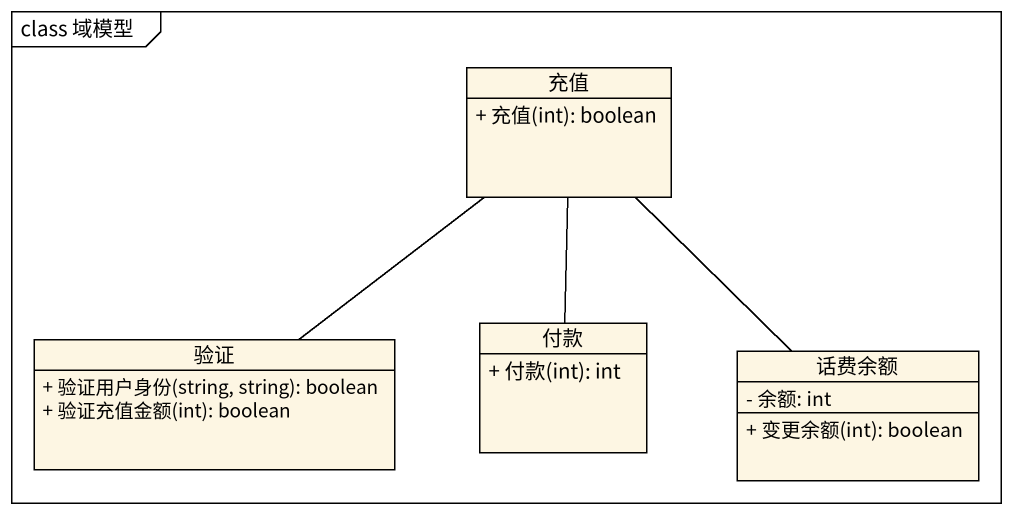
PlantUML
@startuml
mainframe class 域模型
hide circle
hide empty members
skinparam classAttributeIconSize 0
class 充值 {
  + 充值(int): boolean
}
class 验证 {
  + 验证用户身份(string, string): boolean
  + 验证充值金额(int): boolean
}
class 付款 {
  + 付款(int): int
}
class 话费余额 {
  - 余额: int
  + 变更余额(int): boolean
}
验证 -up- 充值
付款 -up- 充值
话费余额 -up- 充值
@enduml
